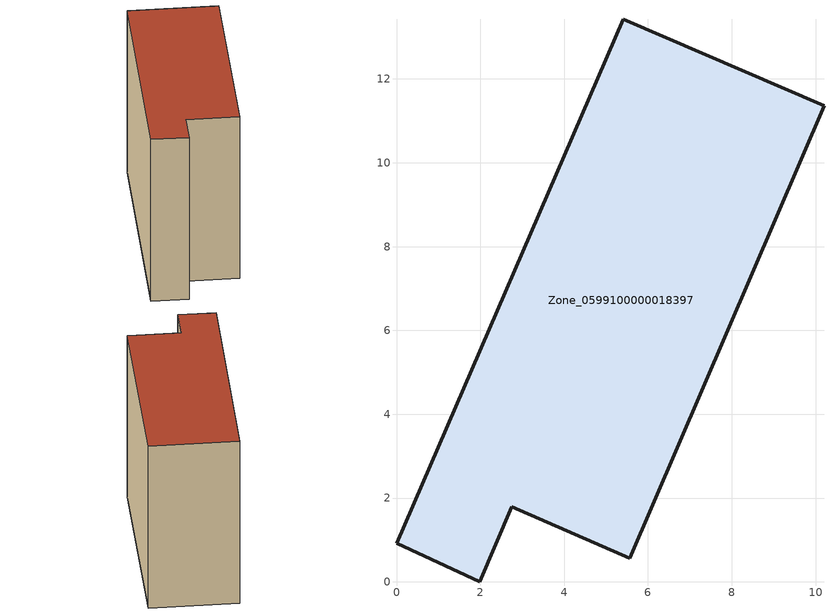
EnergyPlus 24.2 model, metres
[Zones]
Zone_0599100000018397
 floor ground (C_G): 0,0.92 5.41,13.43 10.2,11.36 5.57,0.57 2.75,1.79 1.99,0 z0
 wall outside (C_F): 5.41,13.43 0,0.92 1.99,0 2.75,1.79 5.57,0.57 10.2,11.36 5.41,13.43 z0:10.92
 roof outside (C_R): 10.2,11.36 5.41,13.43 0,0.92 1.99,0 2.75,1.79 5.57,0.57 z10.92
[BUILDING]
Pand.0599100000018397: North Axis=0; Terrain=City; Loads Convergence Tolerance Value=0.04; Temperature Convergence Tolerance Value=0.4; Solar Distribution=FullExterior; Maximum Number of Warmup Days=25; Minimum Number of Warmup Days=1
[Site:Location]
Rotterdam.The.Hague.AP_ZH_NLD Design_Conditions: Latitude=51.96; Longitude=4.45; Time Zone=1; Elevation=-4.5
[SITE:GROUNDTEMPERATURE:BUILDINGSURFACE]
18, 18, 18, 18, 18, 18, 18, 18, 18, 18, 18, 18
[MATERIAL] Thermal Absorptance=0.9; Solar Absorptance=0.7; Visible Absorptance=0.7
Name | Roughness | Thickness | Conductivity | Density | Specific Heat
G.TI.1946 | MediumSmooth | 0.15 | 1 | 540 | 1210
F.TI.1946 | Rough | 0.3 | 0.857143 | 1920 | 840
R.TI.1946 | MediumRough | 0.2 | 0.1 | 1500 | 1000
[CONSTRUCTION]
C_G: G.TI.1946
C_F: F.TI.1946
C_R: R.TI.1946
[ZONE]
Zone_0599100000018397: Type=1; Multiplier=1; Ceiling Height=Autocalculate; Volume=Autocalculate; Floor Area=autocalculate; Part of Total Floor Area=Yes
[ZONEINFILTRATION:DESIGNFLOWRATE]
Infil_Zone_0599100000018397: Zone or ZoneList or Space or SpaceList=Zone_0599100000018397; Schedule=AlwaysOn; Design Flow Rate Calculation Method=Flow/Area; Flow Rate per Floor Area=0.003; Constant Term Coefficient=1; Temperature Term Coefficient=0; Velocity Term Coefficient=0; Velocity Squared Term Coefficient=0
[HVACTEMPLATE:ZONE:IDEALLOADSAIRSYSTEM]
Zone_0599100000018397: Maximum Heating Supply Air Temperature=50; Minimum Cooling Supply Air Temperature=13; Maximum Heating Supply Air Humidity Ratio=0.0156; Minimum Cooling Supply Air Humidity Ratio=0.0077; Heating Limit=NoLimit; Cooling Limit=NoLimit; Dehumidification Control Type=ConstantSensibleHeatRatio; Cooling Sensible Heat Ratio=0.7; Dehumidification Setpoint=60; Humidification Control Type=None; Humidification Setpoint=30; Outdoor Air Method=None; Outdoor Air Flow Rate per Person=0.00944; Outdoor Air Flow Rate per Zone Floor Area=0; Outdoor Air Flow Rate per Zone=0; Demand Controlled Ventilation Type=None; Outdoor Air Economizer Type=NoEconomizer; Heat Recovery Type=None; Sensible Heat Recovery Effectiveness=0.7; Latent Heat Recovery Effectiveness=0.65
[ZONECONTROL:THERMOSTAT]
ThermostatControl_Zone_0599100000018397: Zone or ZoneList=Zone_0599100000018397; Control Type Schedule=DualSetpointControlType; Control 1=Thermostat_Zone_0599100000018397; Temperature Difference Between Cutout And Setpoint=0
[THERMOSTATSETPOINT:DUALSETPOINT]
Thermostat_Zone_0599100000018397: Heating Setpoint Temperature Schedule=HeatingSetpoint_Zone_0599100000018397; Cooling Setpoint Temperature Schedule=CoolingSetpoint_Zone_0599100000018397
[SCHEDULE:COMPACT]
HeatingSetpoint_Zone_0599100000018397: Through: 12/31, For: AllDays, Until: 24:00, 21
CoolingSetpoint_Zone_0599100000018397: Through: 12/31, For: AllDays, Until: 24:00, 24
DualSetpointControlType: Through: 12/31, For: AllDays, Until: 24:00, 4
AlwaysOn: Through: 12/31, For: AllDays, Until: 24:00, 1
